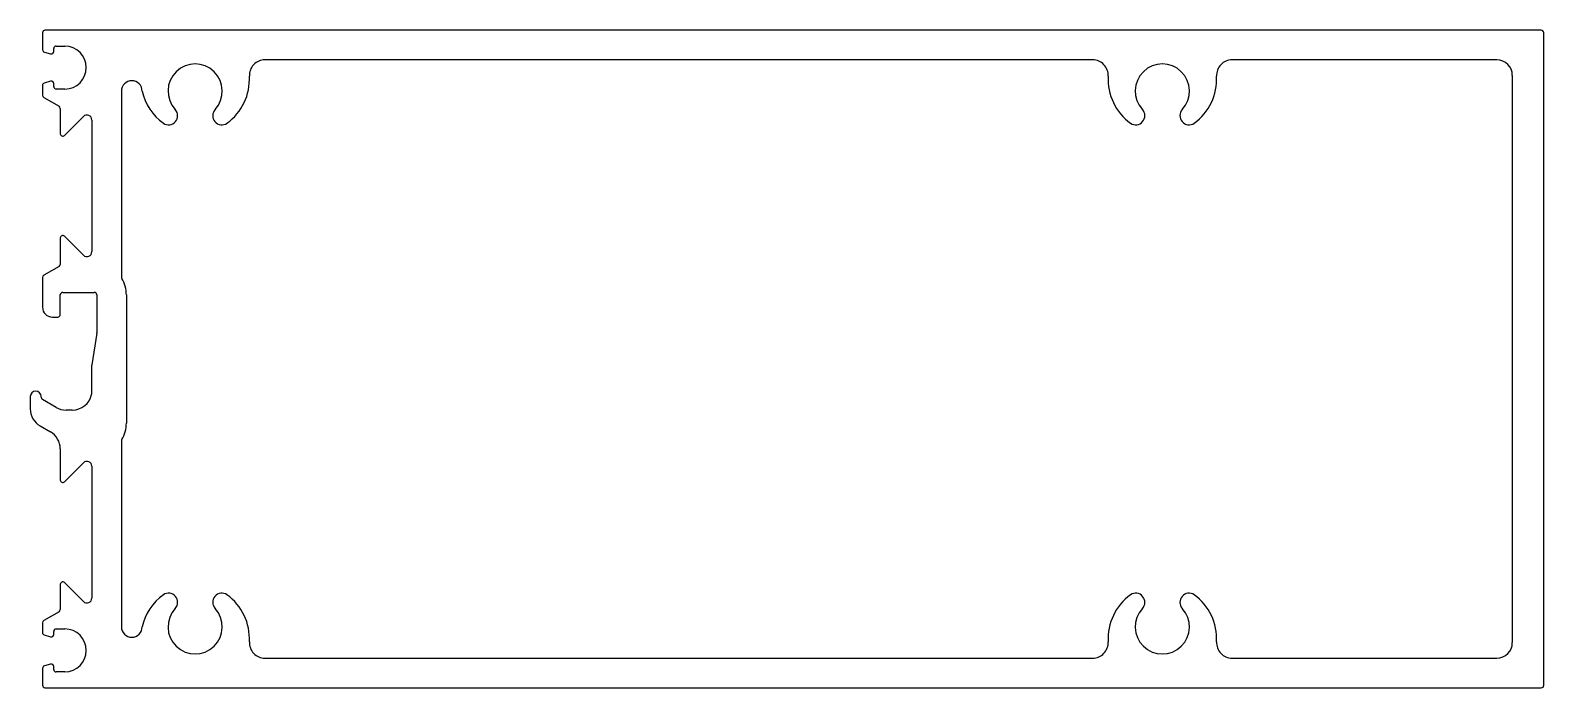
# Model space of a CAD drawing. Header units: inches. Extents: x -77 to 77, y 2 to 68.
import ezdxf

# ---------------------------------------------------------------- set-up
doc = ezdxf.new("R2010")
doc.units = ezdxf.units.IN
doc.header["$MEASUREMENT"] = 0
doc.layers.add('CLIP', color=7, linetype='Continuous')

msp = doc.modelspace()

# ---------------------------------------------------------------- linework, layer by layer
at = {"layer": 'CLIP', "color": 7, "linetype": 'Continuous'}
for p, q in [((-75.48, 68), (-75.48, 66.28)), ((76.42, 68.25), (-75.23, 68.25)), ((76.67, 1.83), (76.67, 68)), ((-75.29, 66.04), (-74.66, 65.86)), ((-74.34, 66.1), (-74.34, 66.4)), ((-74.09, 66.65), (-73.22, 66.65)), ((30.96, 65.25), (-52.94, 65.25)), ((71.92, 65.25), (45.09, 65.25)), ((-74.66, 63.08), (-75.3, 62.9)), ((73.5, 6.15), (73.5, 63.68)), ((-75.48, 62.66), (-75.48, 61.66)), ((-75.35, 61.44), (-73.8, 60.55)), ((-74.34, 62.54), (-74.34, 62.84)), ((-73.22, 62.29), (-74.09, 62.29)), ((-67.48, 62.08), (-67.48, 43.22)), ((-73.68, 60.33), (-73.68, 57.76)), ((-73.25, 57.59), (-71.33, 59.51)), ((-70.48, 59.15), (-70.48, 45.8)), ((-73.68, 47.19), (-73.68, 44.51)), ((-71.33, 45.45), (-73.25, 47.37)), ((-75.48, 43.18), (-75.48, 40.17)), ((-73.8, 44.29), (-75.35, 43.4)), ((-73.68, 39.42), (-73.68, 41.42)), ((-73.43, 41.67), (-70.23, 41.67)), ((-69.98, 41.42), (-69.98, 37.61)), ((-66.98, 41.42), (-66.98, 28.41)), ((-74.48, 39.17), (-73.93, 39.17)), ((-69.99, 37.53), (-70.49, 34.33)), ((-70.5, 34.25), (-70.5, 31.36)), ((-76.72, 31.1), (-76.72, 29.86)), ((-75.62, 31.03), (-75.62, 31.1)), ((-74.1, 30.01), (-75.49, 30.81)), ((-72.46, 29.74), (-73.1, 29.74)), ((-75.72, 28.13), (-74.68, 27.53)), ((-67.48, 26.61), (-67.48, 7.75)), ((-73.68, 25.8), (-73.68, 22.64)), ((-73.25, 22.46), (-71.33, 24.38)), ((-70.48, 24.03), (-70.48, 10.67)), ((-73.68, 12.06), (-73.68, 9.5)), ((-71.33, 10.32), (-73.25, 12.24)), ((-73.8, 9.28), (-75.35, 8.39)), ((-75.48, 8.17), (-75.48, 7.17)), ((-75.3, 6.93), (-74.66, 6.75)), ((-74.34, 6.99), (-74.34, 7.29)), ((-74.09, 7.54), (-73.22, 7.54)), ((-75.48, 3.54), (-75.48, 1.83)), ((-74.66, 3.97), (-75.29, 3.79)), ((-74.34, 3.43), (-74.34, 3.73)), ((-73.22, 3.18), (-74.09, 3.18)), ((-52.94, 4.58), (30.96, 4.58)), ((45.09, 4.58), (71.92, 4.58)), ((-75.23, 1.58), (76.42, 1.58))]:
    msp.add_line(p, q, dxfattribs=at)
for centre, radius, start, end in [((-75.23, 68), 0.25, 90, 180), ((76.42, 68), 0.25, 0, 90), ((-75.22, 66.28), 0.254, 180, 253.8557), ((-74.59, 66.1), 0.254, 253.8557, 360), ((-74.09, 66.4), 0.25, 90, 180), ((-73.22, 64.47), 2.18, 270, 90), ((-60.01, 62.08), 2.75, 317.3187, 222.6813), ((-52.94, 63.68), 1.57, 90, 183.2428), ((30.96, 63.68), 1.57, 356.7572, 90), ((38.02, 62.08), 2.75, 317.3187, 222.6813), ((45.09, 63.68), 1.57, 90, 183.2428), ((71.92, 63.68), 1.57, 360, 90), ((-75.23, 62.66), 0.25, 106.1443, 180), ((-74.59, 62.84), 0.254, 360, 106.1443), ((-66.43, 62.08), 1.05, 0, 180), ((-60.01, 63.28), 5.5, 305.8932, 3.2428), ((38.02, 63.28), 5.5, 176.7572, 234.1068), ((38.02, 63.28), 5.5, 305.8932, 3.2428), ((-75.23, 61.66), 0.25, 180, 240), ((-74.09, 62.54), 0.25, 180, 270), ((-60.01, 63.28), 5.5, 192.6023, 234.1068), ((-73.93, 60.33), 0.25, 0, 60), ((-62.71, 59.59), 0.926, 235.8928, 42.416), ((-57.3, 59.59), 0.926, 137.584, 304.1072), ((35.32, 59.59), 0.926, 235.8928, 42.416), ((40.73, 59.59), 0.926, 137.584, 304.1072), ((-70.98, 59.15), 0.5, 360, 135), ((-73.43, 57.76), 0.25, 180, 315), ((-73.43, 47.19), 0.25, 45, 180), ((-73.93, 44.51), 0.25, 300, 360), ((-70.98, 45.8), 0.5, 225, 0), ((-75.23, 43.18), 0.25, 120, 180), ((-67.23, 43.22), 0.25, 180, 211.0027), ((-70.23, 41.42), 3.25, 360, 31.0027), ((-73.43, 41.42), 0.25, 90, 180), ((-70.23, 41.42), 0.25, 360, 90), ((-74.48, 40.17), 1, 180, 270), ((-73.93, 39.42), 0.25, 270, 0), ((-70.23, 37.61), 0.25, 342.646, 0), ((-70.25, 34.25), 0.25, 162.646, 180), ((-76.17, 31.1), 0.553, 0, 180), ((-75.37, 31.03), 0.25, 180, 240), ((-72.46, 31.74), 2, 270, 347.7158), ((-70.75, 31.36), 0.25, 347.7158, 360), ((-74.72, 29.86), 2, 180, 240), ((-73.1, 31.74), 2, 240, 270), ((-70.23, 28.41), 3.25, 328.9973, 360), ((-75.68, 25.8), 2, 0, 60), ((-67.23, 26.61), 0.25, 148.9973, 180), ((-70.98, 24.03), 0.5, 360, 135), ((-73.43, 22.64), 0.25, 180, 315), ((-73.43, 12.06), 0.25, 45, 180), ((-60.01, 6.55), 5.5, 125.8932, 167.3977), ((-62.71, 10.24), 0.926, 317.584, 124.1072), ((-57.3, 10.24), 0.926, 55.8928, 222.416), ((-60.01, 6.55), 5.5, 356.7572, 54.1068), ((38.02, 6.55), 5.5, 125.8932, 183.2428), ((35.32, 10.24), 0.926, 317.584, 124.1072), ((40.73, 10.24), 0.926, 55.8928, 222.416), ((38.02, 6.55), 5.5, 356.7572, 54.1068), ((-73.93, 9.5), 0.25, 300, 360), ((-70.98, 10.67), 0.5, 225, 360), ((-60.01, 7.75), 2.75, 137.3187, 42.6813), ((38.02, 7.75), 2.75, 137.3187, 42.6813), ((-75.23, 8.17), 0.25, 120, 180), ((-66.43, 7.75), 1.05, 180, 0), ((-75.23, 7.17), 0.25, 180, 253.8557), ((-74.59, 6.99), 0.254, 253.8557, 360), ((-74.09, 7.29), 0.25, 90, 180), ((-73.22, 5.36), 2.18, 270, 90), ((-52.94, 6.15), 1.57, 176.7572, 270), ((30.96, 6.15), 1.57, 270, 3.2428), ((45.09, 6.15), 1.57, 176.7572, 270), ((71.92, 6.15), 1.57, 270, 0), ((-75.22, 3.54), 0.254, 106.1443, 180), ((-74.59, 3.73), 0.254, 0, 106.1443), ((-74.09, 3.43), 0.25, 180, 270), ((-75.23, 1.83), 0.25, 180, 270), ((76.42, 1.83), 0.254, 270, 360)]:
    msp.add_arc(centre, radius, start, end, dxfattribs=at)

doc.saveas('drawing.dxf')
